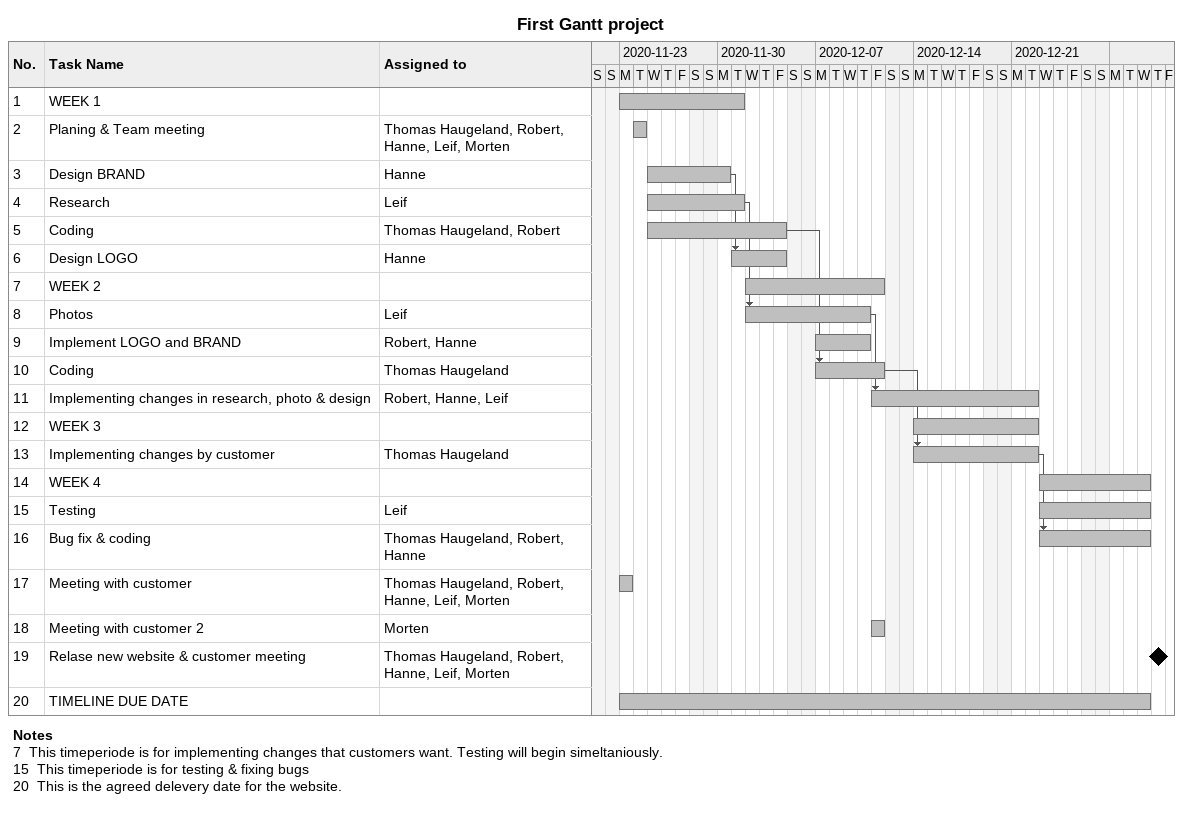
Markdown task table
First Gantt project

| ID | Task | Start | Finish | Predecessors | Resources |
|---|---|---|---|---|---|
| 1 | WEEK 1 | 2020-11-23 | 2020-12-01 |  |  |
| 2 | Planing & Team meeting | 2020-11-24 | 2020-11-24 |  | Thomas Haugeland, Robert, Hanne, Leif, Morten |
| 3 | Design BRAND | 2020-11-25 | 2020-11-30 |  | Hanne |
| 4 | Research | 2020-11-25 | 2020-12-01 |  | Leif |
| 5 | Coding | 2020-11-25 | 2020-12-04 |  | Thomas Haugeland, Robert |
| 6 | Design LOGO | 2020-12-01 | 2020-12-04 | 3 | Hanne |
| 7 | WEEK 2 | 2020-12-02 | 2020-12-11 |  |  |
| 8 | Photos | 2020-12-02 | 2020-12-10 | 4 | Leif |
| 9 | Implement LOGO and BRAND | 2020-12-07 | 2020-12-10 |  | Robert, Hanne |
| 10 | Coding | 2020-12-07 | 2020-12-11 | 5 | Thomas Haugeland |
| 11 | Implementing changes in research, photo & design | 2020-12-11 | 2020-12-22 | 8 | Robert, Hanne, Leif |
| 12 | WEEK 3 | 2020-12-14 | 2020-12-22 |  |  |
| 13 | Implementing changes by customer | 2020-12-14 | 2020-12-22 | 10 | Thomas Haugeland |
| 14 | WEEK 4 | 2020-12-23 | 2020-12-30 |  |  |
| 15 | Testing | 2020-12-23 | 2020-12-30 |  | Leif |
| 16 | Bug fix & coding | 2020-12-23 | 2020-12-30 | 13 | Thomas Haugeland, Robert, Hanne |
| 17 | Meeting with customer | 2020-11-23 | 2020-11-23 |  | Thomas Haugeland, Robert, Hanne, Leif, Morten |
| 18 | Meeting with customer 2 | 2020-12-11 | 2020-12-11 |  | Morten |
| 19 | Relase new website & customer meeting (milestone) | 2020-12-31 | 2020-12-31 |  | Thomas Haugeland, Robert, Hanne, Leif, Morten |
| 20 | TIMELINE DUE DATE | 2020-11-23 | 2020-12-30 |  |  |

Notes
- 7: This timeperiode is for implementing changes that customers want. Testing will begin simeltaniously.
- 15: This timeperiode is for testing & fixing bugs
- 20: This is the agreed delevery date for the website.
